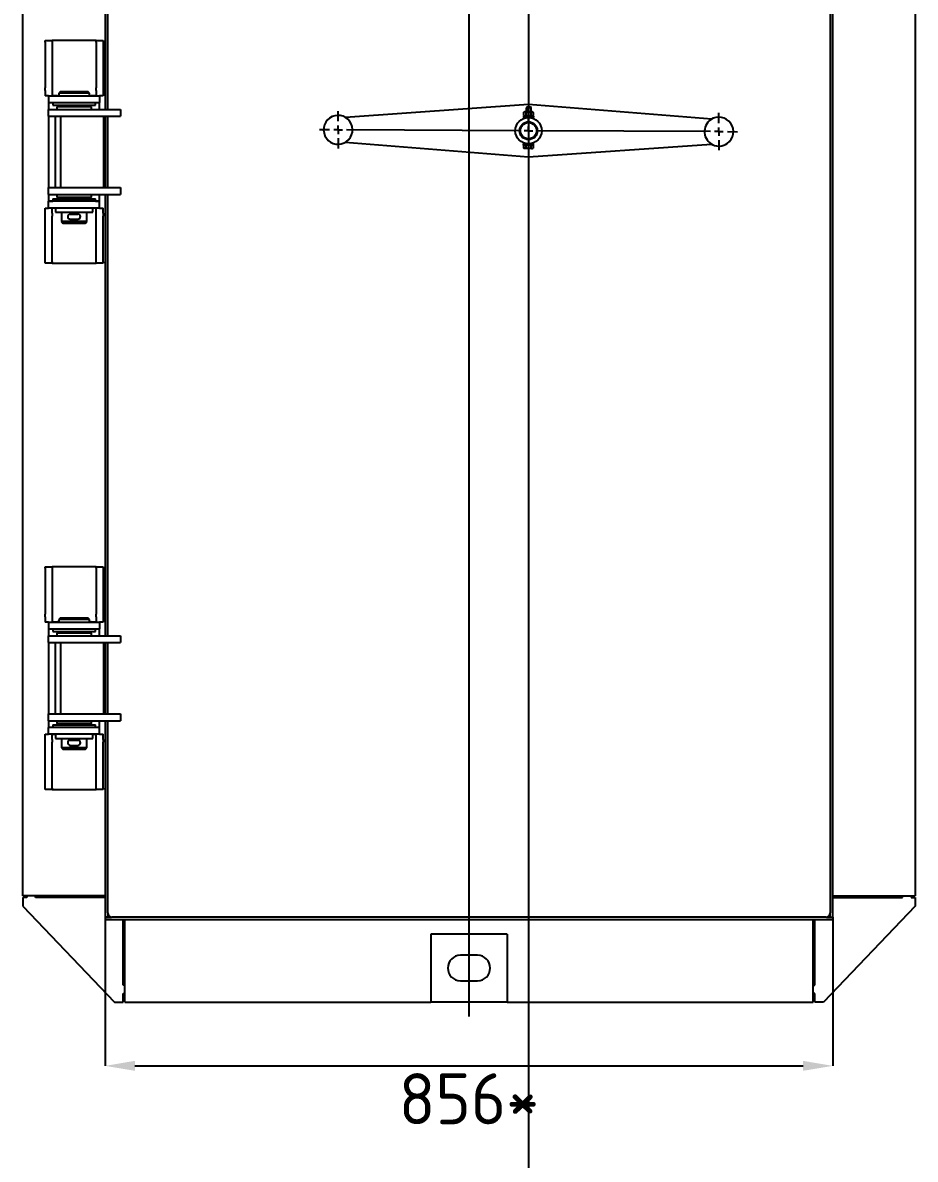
# Model space of a CAD drawing. Header units: millimetres. Extents: x 0 to 594, y 0 to 420.
# Drawn here: x 153.6 to 258.6, y 154.6 to 288.3 of the extents above; entities that cross this region are included whole.
import ezdxf

# ---------------------------------------------------------------- set-up
doc = ezdxf.new("R2010")
doc.units = ezdxf.units.MM
doc.header["$PDSIZE"] = -1
doc.layers.add('FORMAT', color=7, linetype='Continuous')
doc.styles.add('GOST-2.304_Type-B', font='')
doc.styles.add('SLDTEXTSTYLE1', font='TXT', dxfattribs={"width": 0.7})
doc.styles.get('GOST-2.304_Type-B').set_extended_font_data('GOST Common')
doc.dimstyles.new('SLDDIMSTYLE0', dxfattribs={"dimtxt": 3.5, "dimasz": 3.5, "dimexe": 0, "dimexo": 0.0625, "dimgap": 0.875, "dimtad": 2, "dimdec": 1, "dimlfac": 10, "dimrnd": 1e-09, "dimzin": 12, "dimdsep": 46, "dimtxsty": 'SLDTEXTSTYLE1', "dimsah": 1, "dimcen": 0.09, "dimadec": 0, "dimazin": 3, "dimtfac": 1, "dimtdec": 1, "dimtmove": 0, "dimatfit": 0, "dimfxl": 1, "dimfrac": 2, "dimtolj": 1, "dimtzin": 12, "dimarcsym": 0})

# ---------------------------------------------------------------- blocks, each defined once
blk = doc.blocks.new('_D_1')
at = {"layer": 'Defpoints', "color": 0, "lineweight": 0, "transparency": 16777216}
for p in [(163.34, 183.11), (248.94, 183.11), (248.94, 165.61)]:
    blk.add_point(p, dxfattribs=at)
at = {"layer": 'FORMAT', "color": 0, "lineweight": -2, "transparency": 16777216}
for p, q in [((163.34, 183.05), (163.34, 165.61)), ((248.94, 183.05), (248.94, 165.61)), ((166.84, 165.61), (245.44, 165.61))]:
    blk.add_line(p, q, dxfattribs=at)
at = {"layer": 'FORMAT', "color": 0, "lineweight": 0, "transparency": 16777216}
for points in [[(166.84, 166.2), (166.84, 165.03), (163.34, 165.61)], [(245.44, 166.2), (245.44, 165.03), (248.94, 165.61)]]:
    blk.add_solid(points, dxfattribs=at)
at = {"layer": 'FORMAT', "color": 0, "transparency": 16777216, "insert": (206.14, 164.74), "char_height": 6, "attachment_point": 2, "style": 'GOST-2.304_Type-B'}
blk.add_mtext('\\A1;856*', dxfattribs=at)
blk = doc.blocks.new('SW_CENTERMARKSYMBOL_0')
at = {"layer": 'FORMAT', "color": 0}
for p, q in [((-22.39, 1.11), (-22.38, 4.39)), ((-44.79, 1.21), (-44.79, 2.41)), ((0, 1), (0.01, 2.2)), ((-45.8, 0.22), (-47, 0.22)), ((-44.8, 0.21), (-45.3, 0.22)), ((-44.8, 0.21), (-44.8, 0.71)), ((-44.8, 0.21), (-44.8, -0.29)), ((-44.8, 0.21), (-44.3, 0.21)), ((-23.4, 0.11), (-43.8, 0.21)), ((-22.4, 0.11), (-22.9, 0.11)), ((-22.4, 0.11), (-22.4, 0.61)), ((-22.4, 0.11), (-22.4, -0.39)), ((-22.4, 0.11), (-21.9, 0.1)), ((-1, 0), (-21.4, 0.1)), ((0, 0), (-0.5, 0)), ((0, 0), (0, 0.5)), ((0, 0), (0, -0.5)), ((0, 0), (0.5, 0)), ((-44.8, -0.79), (-44.81, -1.99)), ((-22.4, -0.89), (-22.42, -4.1)), ((0, -1), (-0.01, -2.2)), ((1, 0), (2.2, -0.01))]:
    blk.add_line(p, q, dxfattribs=at)

msp = doc.modelspace()

# ---------------------------------------------------------------- linework, layer by layer
at = {"layer": 'FORMAT'}
for p, q in [((213.145, 391.27), (213.145, 148.382)), ((206.145, 171.411), (206.145, 379.683)), ((248.945, 183.114), (248.945, 368.114)), ((248.645, 367.614), (248.645, 183.614)), ((153.645, 185.614), (153.645, 365.614)), ((258.645, 365.614), (258.645, 185.614)), ((163.345, 330.014), (163.345, 278.114)), ((163.645, 278.114), (163.645, 330.014)), ((156.295, 286.214), (157.095, 286.214)), ((156.295, 286.044), (156.295, 286.214)), ((157.095, 286.214), (157.095, 286.044)), ((162.295, 286.214), (157.095, 286.214)), ((162.295, 286.214), (163.095, 286.214)), ((162.295, 286.044), (162.295, 286.214)), ((163.095, 286.214), (163.095, 286.044)), ((156.295, 286.044), (156.295, 280.656)), ((157.095, 286.044), (157.095, 280.656)), ((162.295, 286.044), (162.295, 280.656)), ((163.095, 286.044), (163.095, 280.656)), ((156.295, 280.326), (156.295, 280.656)), ((156.295, 280.326), (156.295, 279.714)), ((156.695, 279.714), (156.295, 279.714)), ((156.695, 279.714), (156.695, 278.914)), ((156.695, 279.714), (156.917, 279.714)), ((156.917, 279.714), (162.473, 279.714)), ((157.095, 280.656), (157.095, 280.326)), ((157.095, 280.326), (157.095, 279.714)), ((157.095, 279.739), (157.695, 279.739)), ((158.095, 280.214), (157.895, 280.014)), ((157.895, 280.014), (157.895, 279.714)), ((161.495, 280.014), (157.895, 280.014)), ((158.095, 280.214), (161.295, 280.214)), ((161.495, 280.014), (161.295, 280.214)), ((161.495, 279.714), (161.495, 280.014)), ((161.695, 279.739), (162.295, 279.739)), ((162.295, 280.326), (162.295, 280.656)), ((162.295, 280.326), (162.295, 279.714)), ((162.473, 279.714), (162.695, 279.714)), ((163.095, 279.714), (162.695, 279.714)), ((162.695, 279.714), (162.695, 278.914)), ((163.095, 280.656), (163.095, 280.326)), ((163.095, 280.326), (163.095, 279.714)), ((156.645, 278.114), (156.645, 277.314)), ((156.645, 278.114), (157.945, 278.114)), ((156.695, 278.914), (156.917, 278.914)), ((156.695, 278.889), (156.695, 278.114)), ((157.195, 278.889), (156.695, 278.889)), ((156.917, 278.914), (162.473, 278.914)), ((157.195, 278.914), (157.195, 278.614)), ((157.195, 278.614), (162.195, 278.614)), ((157.745, 278.514), (157.645, 278.414)), ((157.645, 278.414), (157.645, 278.114)), ((161.745, 278.414), (157.645, 278.414)), ((157.745, 278.514), (161.645, 278.514)), ((157.945, 278.114), (163.176, 278.114)), ((158.195, 278.614), (158.195, 278.514)), ((161.195, 278.514), (161.195, 278.614)), ((161.745, 278.414), (161.645, 278.514)), ((161.745, 278.114), (161.745, 278.414)), ((162.195, 278.614), (162.195, 278.914)), ((162.695, 278.889), (162.195, 278.889)), ((162.473, 278.914), (162.695, 278.914)), ((162.695, 278.114), (162.695, 278.889)), ((163.176, 278.114), (164.093, 278.114)), ((164.093, 278.114), (164.645, 278.114)), ((164.645, 278.114), (165.145, 278.114)), ((165.145, 278.114), (165.145, 277.314)), ((213.159, 278.694), (191.609, 277.185)), ((212.876, 278.308), (212.871, 277.848)), ((212.977, 278.406), (212.876, 278.308)), ((213.476, 278.301), (212.876, 278.308)), ((212.977, 278.406), (213.377, 278.402)), ((234.694, 276.979), (213.159, 278.694)), ((213.476, 278.301), (213.377, 278.402)), ((213.471, 277.841), (213.476, 278.301)), ((156.645, 277.314), (157.945, 277.314)), ((156.695, 277.314), (156.695, 268.914)), ((157.445, 277.314), (157.445, 268.914)), ((157.945, 277.314), (163.176, 277.314)), ((158.09, 277.314), (158.09, 268.914)), ((163.169, 268.914), (163.169, 277.314)), ((163.176, 277.314), (164.093, 277.314)), ((163.399, 268.914), (163.399, 277.314)), ((163.645, 268.914), (163.645, 277.314)), ((164.093, 277.314), (164.645, 277.314)), ((164.645, 277.314), (165.145, 277.314)), ((212.565, 277.331), (212.563, 277.171)), ((212.563, 277.171), (213.682, 277.158)), ((212.565, 277.331), (213.684, 277.318)), ((212.588, 277.404), (212.593, 277.777)), ((212.588, 277.404), (212.715, 277.329)), ((212.721, 277.849), (212.593, 277.777)), ((213.621, 277.839), (212.721, 277.849)), ((212.863, 277.168), (212.862, 277.138)), ((212.877, 277.401), (212.881, 277.774)), ((213.454, 277.394), (213.458, 277.767)), ((213.462, 277.131), (213.463, 277.161)), ((213.615, 277.319), (213.743, 277.391)), ((213.747, 277.764), (213.621, 277.839)), ((213.682, 277.158), (213.763, 277.157)), ((213.684, 277.318), (213.765, 277.317)), ((213.743, 277.391), (213.747, 277.764)), ((213.763, 277.157), (213.765, 277.317)), ((212.857, 276.629), (212.856, 276.624)), ((213.456, 276.617), (213.456, 276.622)), ((191.595, 274.249), (213.13, 272.534)), ((212.527, 274.071), (212.525, 273.911)), ((212.527, 274.071), (213.646, 274.058)), ((212.827, 274.097), (212.827, 274.068)), ((212.833, 274.612), (212.833, 274.606)), ((213.427, 274.061), (213.427, 274.09)), ((213.433, 274.599), (213.433, 274.605)), ((212.525, 273.911), (213.644, 273.898)), ((212.548, 273.911), (212.544, 273.585)), ((212.544, 273.585), (212.67, 273.51)), ((213.57, 273.499), (212.67, 273.51)), ((212.836, 273.908), (212.832, 273.581)), ((213.13, 272.534), (234.68, 274.043)), ((213.414, 273.901), (213.41, 273.575)), ((213.57, 273.499), (213.698, 273.571)), ((213.644, 273.898), (213.725, 273.897)), ((213.646, 274.058), (213.727, 274.057)), ((213.702, 273.898), (213.698, 273.571)), ((213.725, 273.897), (213.727, 274.057)), ((156.645, 268.914), (156.645, 268.114)), ((156.645, 268.914), (157.945, 268.914)), ((157.945, 268.914), (163.176, 268.914)), ((163.176, 268.914), (164.093, 268.914)), ((164.093, 268.914), (164.645, 268.914)), ((164.645, 268.914), (165.145, 268.914)), ((165.145, 268.914), (165.145, 268.114)), ((156.645, 268.114), (157.945, 268.114)), ((156.695, 268.114), (156.695, 267.339)), ((157.195, 267.614), (157.195, 267.314)), ((157.195, 267.614), (162.195, 267.614)), ((157.645, 268.114), (157.645, 267.814)), ((157.645, 267.814), (157.745, 267.714)), ((157.645, 267.814), (161.745, 267.814)), ((161.645, 267.714), (157.745, 267.714)), ((157.945, 268.114), (163.176, 268.114)), ((158.195, 267.714), (158.195, 267.614)), ((161.195, 267.614), (161.195, 267.714)), ((161.645, 267.714), (161.745, 267.814)), ((161.745, 267.814), (161.745, 268.114)), ((162.195, 267.314), (162.195, 267.614)), ((162.695, 267.339), (162.695, 268.114)), ((163.176, 268.114), (164.093, 268.114)), ((163.345, 268.114), (163.345, 216.214)), ((163.645, 216.214), (163.645, 268.114)), ((164.093, 268.114), (164.645, 268.114)), ((164.645, 268.114), (165.145, 268.114)), ((156.295, 266.514), (156.695, 266.514)), ((156.295, 265.902), (156.295, 266.514)), ((156.695, 267.339), (157.195, 267.339)), ((156.695, 266.514), (156.695, 267.314)), ((156.917, 267.314), (156.695, 267.314)), ((156.917, 266.514), (156.695, 266.514)), ((162.473, 267.314), (156.917, 267.314)), ((162.473, 266.514), (156.917, 266.514)), ((157.095, 265.902), (157.095, 266.514)), ((157.495, 266.489), (157.095, 266.489)), ((157.495, 266.514), (157.495, 266.014)), ((161.895, 266.014), (161.895, 266.514)), ((162.295, 266.489), (161.895, 266.489)), ((162.195, 267.339), (162.695, 267.339)), ((162.295, 265.902), (162.295, 266.514)), ((162.695, 267.314), (162.473, 267.314)), ((162.695, 266.514), (162.473, 266.514)), ((162.695, 266.514), (162.695, 267.314)), ((162.695, 266.514), (163.095, 266.514)), ((163.095, 265.902), (163.095, 266.514)), ((156.295, 265.573), (156.295, 265.902)), ((156.295, 260.184), (156.295, 265.573)), ((157.095, 265.902), (157.095, 265.573)), ((157.095, 260.184), (157.095, 265.573)), ((157.495, 266.014), (159.695, 266.014)), ((158.195, 266.014), (158.195, 264.914)), ((158.195, 264.914), (158.395, 264.714)), ((161.195, 264.914), (158.195, 264.914)), ((160.995, 264.714), (158.395, 264.714)), ((159.245, 265.814), (160.145, 265.814)), ((159.245, 265.214), (160.145, 265.214)), ((159.695, 266.014), (161.895, 266.014)), ((160.995, 264.714), (161.195, 264.914)), ((161.195, 264.914), (161.195, 266.014)), ((162.295, 265.573), (162.295, 265.902)), ((162.295, 260.184), (162.295, 265.573)), ((163.095, 265.902), (163.095, 265.573)), ((163.095, 260.184), (163.095, 265.573)), ((156.295, 260.014), (156.295, 260.184)), ((157.095, 260.014), (156.295, 260.014)), ((157.095, 260.184), (157.095, 260.014)), ((157.095, 260.014), (162.295, 260.014)), ((162.295, 260.014), (162.295, 260.184)), ((163.095, 260.014), (162.295, 260.014)), ((163.095, 260.184), (163.095, 260.014)), ((156.295, 224.314), (157.095, 224.314)), ((156.295, 224.144), (156.295, 224.314)), ((156.295, 224.144), (156.295, 218.756)), ((157.095, 224.314), (157.095, 224.144)), ((162.295, 224.314), (157.095, 224.314)), ((157.095, 224.144), (157.095, 218.756)), ((162.295, 224.314), (163.095, 224.314)), ((162.295, 224.144), (162.295, 224.314)), ((162.295, 224.144), (162.295, 218.756)), ((163.095, 224.314), (163.095, 224.144)), ((163.095, 224.144), (163.095, 218.756)), ((156.295, 218.426), (156.295, 218.756)), ((156.295, 218.426), (156.295, 217.814)), ((157.095, 218.756), (157.095, 218.426)), ((157.095, 218.426), (157.095, 217.814)), ((158.095, 218.314), (157.895, 218.114)), ((157.895, 218.114), (157.895, 217.814)), ((161.495, 218.114), (157.895, 218.114)), ((158.095, 218.314), (161.295, 218.314)), ((161.495, 218.114), (161.295, 218.314)), ((161.495, 217.814), (161.495, 218.114)), ((162.295, 218.426), (162.295, 218.756)), ((162.295, 218.426), (162.295, 217.814)), ((163.095, 218.756), (163.095, 218.426)), ((163.095, 218.426), (163.095, 217.814)), ((156.695, 217.814), (156.295, 217.814)), ((156.695, 217.814), (156.695, 217.014)), ((156.695, 217.814), (156.917, 217.814)), ((156.695, 217.014), (156.917, 217.014)), ((156.695, 216.989), (156.695, 216.214)), ((157.195, 216.989), (156.695, 216.989)), ((156.917, 217.814), (162.473, 217.814)), ((156.917, 217.014), (162.473, 217.014)), ((157.095, 217.839), (157.695, 217.839)), ((157.195, 217.014), (157.195, 216.714)), ((157.195, 216.714), (162.195, 216.714)), ((157.745, 216.614), (157.645, 216.514)), ((157.745, 216.614), (161.645, 216.614)), ((158.195, 216.714), (158.195, 216.614)), ((161.195, 216.614), (161.195, 216.714)), ((161.745, 216.514), (161.645, 216.614)), ((161.695, 217.839), (162.295, 217.839)), ((162.195, 216.714), (162.195, 217.014)), ((162.695, 216.989), (162.195, 216.989)), ((162.473, 217.814), (162.695, 217.814)), ((162.473, 217.014), (162.695, 217.014)), ((163.095, 217.814), (162.695, 217.814)), ((162.695, 217.814), (162.695, 217.014)), ((162.695, 216.214), (162.695, 216.989)), ((156.645, 216.214), (156.645, 215.414)), ((156.645, 216.214), (157.945, 216.214)), ((156.645, 215.414), (157.945, 215.414)), ((156.695, 215.414), (156.695, 207.014)), ((157.445, 215.414), (157.445, 207.014)), ((157.645, 216.514), (157.645, 216.214)), ((161.745, 216.514), (157.645, 216.514)), ((157.945, 216.214), (163.176, 216.214)), ((157.945, 215.414), (163.176, 215.414)), ((158.09, 215.414), (158.09, 207.014)), ((161.745, 216.214), (161.745, 216.514)), ((163.169, 207.014), (163.169, 215.414)), ((163.176, 216.214), (164.093, 216.214)), ((163.176, 215.414), (164.093, 215.414)), ((163.399, 207.014), (163.399, 215.414)), ((163.645, 207.014), (163.645, 215.414)), ((164.093, 216.214), (164.645, 216.214)), ((164.093, 215.414), (164.645, 215.414)), ((164.645, 216.214), (165.145, 216.214)), ((164.645, 215.414), (165.145, 215.414)), ((165.145, 216.214), (165.145, 215.414)), ((156.645, 207.014), (156.645, 206.214)), ((156.645, 207.014), (157.945, 207.014)), ((156.645, 206.214), (157.945, 206.214)), ((156.695, 206.214), (156.695, 205.439)), ((157.645, 206.214), (157.645, 205.914)), ((157.645, 205.914), (157.745, 205.814)), ((157.645, 205.914), (161.745, 205.914)), ((157.945, 207.014), (163.176, 207.014)), ((157.945, 206.214), (163.176, 206.214)), ((161.645, 205.814), (161.745, 205.914)), ((161.745, 205.914), (161.745, 206.214)), ((162.695, 205.439), (162.695, 206.214)), ((163.176, 207.014), (164.093, 207.014)), ((163.176, 206.214), (164.093, 206.214)), ((163.345, 206.214), (163.345, 183.114)), ((163.645, 183.614), (163.645, 206.214)), ((164.093, 207.014), (164.645, 207.014)), ((164.093, 206.214), (164.645, 206.214)), ((164.645, 207.014), (165.145, 207.014)), ((164.645, 206.214), (165.145, 206.214)), ((165.145, 207.014), (165.145, 206.214)), ((156.295, 204.614), (156.695, 204.614)), ((156.295, 204.002), (156.295, 204.614)), ((156.695, 205.439), (157.195, 205.439)), ((156.695, 204.614), (156.695, 205.414)), ((156.917, 205.414), (156.695, 205.414)), ((156.917, 204.614), (156.695, 204.614)), ((162.473, 205.414), (156.917, 205.414)), ((162.473, 204.614), (156.917, 204.614)), ((157.095, 204.002), (157.095, 204.614)), ((157.495, 204.589), (157.095, 204.589)), ((157.195, 205.714), (157.195, 205.414)), ((157.195, 205.714), (162.195, 205.714)), ((157.495, 204.614), (157.495, 204.114)), ((161.645, 205.814), (157.745, 205.814)), ((158.195, 205.814), (158.195, 205.714)), ((161.195, 205.714), (161.195, 205.814)), ((161.895, 204.114), (161.895, 204.614)), ((162.295, 204.589), (161.895, 204.589)), ((162.195, 205.414), (162.195, 205.714)), ((162.195, 205.439), (162.695, 205.439)), ((162.295, 204.002), (162.295, 204.614)), ((162.695, 205.414), (162.473, 205.414)), ((162.695, 204.614), (162.473, 204.614)), ((162.695, 204.614), (162.695, 205.414)), ((162.695, 204.614), (163.095, 204.614)), ((163.095, 204.002), (163.095, 204.614)), ((156.295, 203.673), (156.295, 204.002)), ((156.295, 198.284), (156.295, 203.673)), ((157.095, 204.002), (157.095, 203.673)), ((157.095, 198.284), (157.095, 203.673)), ((157.495, 204.114), (159.695, 204.114)), ((158.195, 204.114), (158.195, 203.014)), ((159.245, 203.914), (160.145, 203.914)), ((159.245, 203.314), (160.145, 203.314)), ((159.695, 204.114), (161.895, 204.114)), ((161.195, 203.014), (161.195, 204.114)), ((162.295, 203.673), (162.295, 204.002)), ((162.295, 198.284), (162.295, 203.673)), ((163.095, 204.002), (163.095, 203.673)), ((163.095, 198.284), (163.095, 203.673)), ((158.195, 203.014), (158.395, 202.814)), ((161.195, 203.014), (158.195, 203.014)), ((160.995, 202.814), (158.395, 202.814)), ((160.995, 202.814), (161.195, 203.014)), ((156.295, 198.114), (156.295, 198.284)), ((157.095, 198.114), (156.295, 198.114)), ((157.095, 198.284), (157.095, 198.114)), ((157.095, 198.114), (162.295, 198.114)), ((162.295, 198.114), (162.295, 198.284)), ((163.095, 198.114), (162.295, 198.114)), ((163.095, 198.284), (163.095, 198.114)), ((163.345, 185.614), (153.645, 185.614)), ((153.645, 185.414), (153.645, 184.414)), ((154.145, 185.414), (153.645, 185.414)), ((154.145, 185.614), (154.145, 185.414)), ((155.145, 185.614), (154.145, 185.614)), ((155.145, 185.414), (155.145, 185.614)), ((163.345, 185.414), (155.145, 185.414)), ((248.945, 185.614), (258.645, 185.614)), ((248.945, 185.414), (257.145, 185.414)), ((257.145, 185.414), (257.145, 185.614)), ((257.145, 185.614), (258.145, 185.614)), ((258.145, 185.614), (258.145, 185.414)), ((258.145, 185.414), (258.645, 185.414)), ((258.645, 185.414), (258.645, 184.414)), ((153.645, 184.414), (164.445, 173.114)), ((163.645, 183.514), (163.645, 183.114)), ((163.655, 183.514), (163.645, 183.514)), ((258.645, 184.414), (247.845, 173.114)), ((248.635, 183.514), (248.645, 183.514)), ((248.645, 183.114), (248.645, 183.514)), ((163.345, 183.114), (163.345, 182.814)), ((163.345, 183.114), (164.045, 183.114)), ((163.645, 183.114), (163.345, 183.114)), ((163.345, 182.814), (248.945, 182.814)), ((164.045, 183.114), (164.045, 183.124)), ((248.145, 183.114), (164.145, 183.114)), ((165.445, 175.114), (165.445, 182.814)), ((165.645, 173.114), (165.645, 182.814)), ((246.645, 173.114), (246.645, 182.814)), ((246.845, 175.114), (246.845, 182.814)), ((248.245, 183.114), (248.245, 183.124)), ((248.245, 183.114), (248.945, 183.114)), ((248.645, 183.114), (248.945, 183.114)), ((248.945, 183.114), (248.945, 182.814)), ((201.645, 181.114), (201.645, 177.114)), ((202.645, 181.114), (201.645, 181.114)), ((209.645, 181.114), (202.645, 181.114)), ((210.645, 181.114), (209.645, 181.114)), ((210.645, 181.114), (210.645, 177.114)), ((207.145, 178.614), (205.145, 178.614)), ((201.645, 177.114), (201.645, 173.114)), ((210.645, 177.114), (210.645, 173.114)), ((205.145, 175.614), (207.145, 175.614)), ((165.645, 175.114), (165.445, 175.114)), ((165.445, 174.114), (165.645, 174.114)), ((165.445, 173.114), (165.445, 174.114)), ((165.645, 174.114), (165.645, 175.114)), ((246.645, 174.114), (246.645, 175.114)), ((246.645, 175.114), (246.845, 175.114)), ((246.845, 174.114), (246.645, 174.114)), ((246.845, 173.114), (246.845, 174.114)), ((164.445, 173.114), (165.445, 173.114)), ((165.645, 173.114), (201.645, 173.114)), ((202.645, 173.114), (201.645, 173.114)), ((209.645, 173.114), (202.645, 173.114)), ((210.645, 173.114), (209.645, 173.114)), ((210.645, 173.114), (246.645, 173.114)), ((247.845, 173.114), (246.845, 173.114))]:
    msp.add_line(p, q, dxfattribs=at)
at = {"layer": 'FORMAT', "flags": 128}
for points in [[(213.454, 277.394), (213.144, 277.353), (212.877, 277.401)], [(212.881, 277.774), (213.191, 277.815), (213.458, 277.767)], [(213.743, 277.391), (213.588, 277.348), (213.454, 277.394)], [(213.458, 277.767), (213.614, 277.81), (213.747, 277.764)], [(212.832, 273.581), (212.677, 273.539), (212.544, 273.585)], [(213.41, 273.575), (213.1, 273.534), (212.832, 273.581)]]:
    msp.add_lwpolyline(points, dxfattribs=at)
at = {"layer": 'FORMAT'}
for radius in [1.55, 1.05, 0.95]:
    msp.add_circle((213.145, 275.614), radius, dxfattribs=at)
for centre, radius, start, end in [((157.695, 279.689), 0.05, 30, 90), ((161.695, 279.689), 0.05, 90, 150), ((190.745, 275.721), 1.7, 125.73629, 305.73629), ((190.745, 275.721), 1.7, 305.73629, 125.73629), ((212.735, 277.626), 0.266, 236.48136, 302.18676), ((212.734, 277.552), 0.266, 56.48136, 122.18676), ((235.545, 275.507), 1.7, 124.80399, 304.80399), ((235.545, 275.507), 1.7, 304.80399, 124.80399), ((213.557, 273.797), 0.267, 236.57717, 302.09095), ((159.245, 265.514), 0.3, 90, 270), ((159.676, 265.45), 0.336, 224.50855, 273.16016), ((159.695, 265.551), 0.367, 45.74536, 133.02507), ((159.715, 265.448), 0.335, 266.46026, 315.62999), ((160.145, 265.514), 0.3, 270, 90), ((157.695, 217.789), 0.05, 30, 90), ((161.695, 217.789), 0.05, 90, 150), ((159.245, 203.614), 0.3, 90, 270), ((159.676, 203.549), 0.336, 224.67023, 273.19232), ((159.695, 203.651), 0.367, 45.74536, 133.02507), ((159.715, 203.548), 0.335, 266.46026, 315.62999), ((160.145, 203.614), 0.3, 270, 90), ((164.145, 183.614), 0.5, 180, 270), ((248.145, 183.614), 0.5, 270, 360), ((205.145, 177.114), 1.5, 90, 270), ((207.145, 177.114), 1.5, 270, 90)]:
    msp.add_arc(centre, radius, start, end, dxfattribs=at)

# ---------------------------------------------------------------- block references
msp.add_blockref('SW_CENTERMARKSYMBOL_0', (235.545, 275.507), dxfattribs=at)

# ---------------------------------------------------------------- dimensions: what is measured, and where the dimension line sits
dim = msp.add_linear_dim(base=(248.945, 165.614), p1=(163.345, 183.114), p2=(248.945, 183.114), text='<>*', dimstyle='SLDDIMSTYLE0', override={"dimtxt": 6, "dimtxsty": 'GOST-2.304_Type-B'}, dxfattribs=at)
dim.commit()
dim.dimension.update_dxf_attribs({"geometry": '_D_1', "text_midpoint": (206.145, 165.614), "dimtype": 160})

doc.saveas('drawing.dxf')
